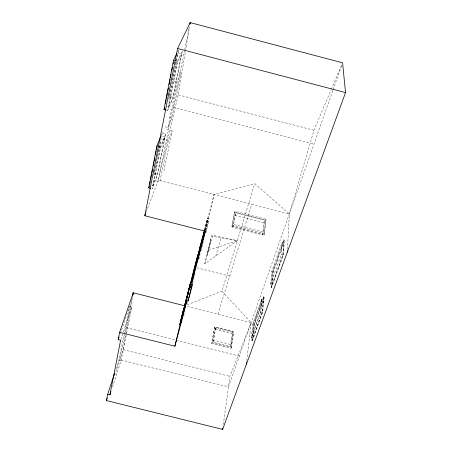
<?xml version="1.0" encoding="UTF-8"?>
<svg xmlns="http://www.w3.org/2000/svg" width="452" height="452" viewBox="0 0 452 452"><rect width="100%" height="100%" fill="white"/><g stroke="black" fill="none" stroke-linecap="round" stroke-linejoin="round"><path stroke-width="0.34" stroke-dasharray="2.26 1.69" d="M287.449 249.414L289.37 213.937L313.942 130.272L331.011 90.055M271.053 287.438L282.918 254.566L283.85 239.769L284.393 239.905L283.483 254.708L271.595 287.574L271.053 287.438L272.302 272.206L283.85 239.769M282.946 255.12L283.715 242.82L282.088 242.402L271.708 271.624L270.658 284.24L272.279 284.653L282.946 255.12L281.268 254.691L282.088 242.402M271.595 287.574L272.827 272.341L284.393 239.905M272.279 284.653L273.285 272.031L283.715 242.82M251.77 340.904L262.2 311.999L263.674 296.405L264.183 296.535L262.725 312.134L252.278 341.028L251.77 340.904L253.482 325.033L263.674 296.405M261.883 298.981L260.629 311.852L251.329 337.757L252.95 338.164L262.301 312.276L263.516 299.393L261.883 298.981L252.758 324.683L251.431 337.78L260.736 311.88L261.985 299.004L252.86 324.705M252.95 338.164L254.34 325.078L263.516 299.393M264.188 234.69L266.025 219.243L234.724 211.203L231.904 226.412L264.188 234.69L266.025 219.243M263.465 232.147L264.753 220.203L235.639 212.728L232.757 227.249L262.561 234.887L263.465 232.147L233.577 224.486L235.639 212.728M252.278 341.028L253.973 325.157L264.183 296.535M262.561 234.887L263.872 222.904L264.753 220.203M246.826 360.707L251.126 322.575L221.943 291.241L254.713 183.631L289.37 213.937L158.256 180.195L146.301 211.79M223.305 424.518L229.938 376.38L251.126 322.575L186.653 306.286M231.328 347.605L233.565 331.864L214.666 327.101L211.677 343.424L231.091 348.306L231.328 347.605L211.898 342.718L214.666 327.101M231.034 344.599L232.904 331.531L215.819 327.225L212.881 342.311L230.322 346.701L231.034 344.599L213.542 340.198L215.819 327.225M231.091 348.306L233.565 331.864M230.322 346.701L232.209 333.621L232.904 331.531M184.614 50.172L158.256 180.195L178.229 94.863L189.512 26.77M114.588 375.793L123.17 349.65L125.752 335.09M125.876 334.395L132.396 297.648M231.904 226.412L234.724 211.203M154.279 172.483L157.522 156.019M157.652 155.33L160.765 139.555M169.455 95.434L177.851 52.794L181.608 53.782L172.924 97.061L168.596 107.135L167.359 106.813M153.708 175.286L162.325 132.831L165.794 133.73L157.528 174.873L152.154 188.829L160.477 146.821L165.794 133.73M168.466 99.287L169.308 97.378L178.743 49.511L177.828 51.421M166.46 110.118L167.703 110.441L177.433 61.348L182.196 51.132M151.9 185.23L153.042 185.523L160.511 147.883L164.907 137.024L161.437 136.125M168.596 107.135L177.37 62.896L181.608 53.782M115.921 369.256L118.966 360.024L124.006 334.706M124.142 334.022L129.673 306.224L131.939 306.795L126.328 334.57M132.029 298.941L119.859 359.724L228.492 386.878L332.808 90.564M153.042 185.523L157.482 174.026L164.907 137.024M167.703 110.441L172.89 98.316L182.359 51.178M165.02 126.729L167.918 127.481L177.105 81.948L181.02 72.987L178.077 72.213M112.48 386.952L121.079 360.555L126.187 335.254M184.755 49.483L189.365 26.736M167.918 127.481L171.924 117.639L181.02 72.987M166.573 129.509L172.144 130.956L168.2 141.041L159.867 181.744L154.369 180.331M163.873 170.997L172.144 130.956M205.846 233.006L208.592 221.203L206.948 220.779L204.779 229.955M192.625 283.969L195.021 273.776M205.214 230.865L208.219 218.062L207.671 217.92L204.434 230.136M205.66 230.588L214.084 194.563L254.713 183.631M192.202 283.585L192.518 282.246M204.807 230.045L207.671 217.92M204.784 263.81L211.807 235.164L237.351 240.65L204.784 263.81L212.35 236.334L211.807 235.164M204.683 230.04L214.084 194.563M204.976 230.277L208.219 218.062M206.044 230.74L208.592 221.203M183.602 316.276L184.309 313.626M186.97 303.682L187.501 301.693M198.846 259.216L200.1 254.51M201.18 250.481L203.513 241.747M215.779 255.985L220.966 237.82M232.757 227.249L233.577 224.486M217.915 314.185L251.787 204.264M211.677 343.424L211.898 342.718M212.881 342.311L213.542 340.198M120.837 339.621L131.939 306.795M120.238 333.774L129.673 306.224M333.039 89.903L341.881 64.794M270.658 284.24L281.268 254.691M161.55 134.702L162.325 132.831M331.288 89.406L341.752 64.755M187.235 304.75L221.943 291.241M208.508 250.284L237.351 240.65L212.35 236.334M123.17 349.65L229.938 376.38M118.966 360.024L121.079 360.555M214.451 327.802L233.334 332.559M215.163 329.322L232.209 333.621M126.283 327.638L239.345 356.046M262.2 311.999L262.725 312.134M260.629 311.852L262.301 312.276M252.758 324.683L254.34 325.078M253.482 325.033L253.973 325.157M282.918 254.566L283.483 254.708M271.708 271.624L273.285 272.031M272.302 272.206L272.827 272.341M196.891 267.765L230.661 276.353M154.143 173.167L157.482 174.026M154.205 174.02L157.528 174.873M234.458 212.112L265.725 220.147M234.842 215.451L263.872 222.904M232.175 225.492L264.488 233.774M162.471 139.555L168.2 141.041M159.279 146.516L160.477 146.821M159.324 147.572L160.511 147.883M178.229 94.863L313.942 130.272M169.319 96.123L172.924 97.061M169.308 97.378L172.89 98.316M173.014 107.39L313.965 144.086M169.105 116.904L171.924 117.639M176.133 61.009L177.433 61.348M174.144 62.048L177.37 62.896M174.077 81.157L177.105 81.948M210.852 239.543L207.039 255.097L211.112 240.283L210.852 239.543"/><path stroke-width="0.68" d="M287.302 252.193L287.376 250.803M246.436 364.176L246.673 362.092M114.616 373.216L107.661 394.313L106.457 400.568L222.638 429.4L222.83 428.004M189.976 23.99L190.207 22.6L342.576 62.811L345.543 92.587L222.638 429.4M132.888 294.873L133.261 292.794L184.619 305.767M107.661 394.313L109.904 394.873L120.616 340.277L118.215 339.678L119.627 332.344L133.261 292.794L132.577 296.207M150.437 188.388L148.714 187.947L156.889 145.894L160.771 136.566M165.844 109.955L163.98 109.469L173.534 60.325L176.907 53.325M149.606 184.642L150.273 181.218M150.539 179.845L151.606 174.365M151.872 172.992L152.539 169.568M153.205 166.144L153.872 162.714M154.143 161.347L154.81 157.917M155.477 154.494L156.143 151.07M156.409 149.697L156.94 146.957M165.415 103.401L166.093 99.943M166.359 98.559L167.438 93.022M167.709 91.637L168.381 88.18M169.054 84.716L170.133 79.179M170.398 77.795L171.071 74.337M171.749 70.874L172.421 67.416M173.093 63.958L173.365 62.574M198.405 254.962L197.88 254.826L191.467 281.754L192.021 281.895L205.496 231.266L144.809 215.74L177.591 48.46L190.207 22.6L189.925 23.979M200.083 246.685L196.479 261.68L197.021 261.821L205.214 230.865M192.021 281.895L198.247 255.634M197.021 261.821L200.163 248.566M204.157 232.577L204.626 230.61M119.627 332.344L174.89 346.215L186.371 303.106L185.828 302.97L186.461 300.603L188.088 301.015L192.043 284.251M196.479 261.68L204.649 230.718M190.394 284.489L190.264 285.026L190.693 285.133L190.817 284.596L190.394 284.489L189.67 287.263L191.264 287.67L191.388 287.133L189.8 286.726M191.558 286.495L191.433 287.031L190.264 286.732L190.394 286.195L191.558 286.495L191.264 287.67M188.173 294.642L188.648 292.664M188.088 301.015L192.467 284.647L190.806 284.229L196.801 259.098M180.484 321.858L183.552 309.14M174.89 346.215L182.806 313.309M183.133 311.936L184.122 307.823M190.687 284.116L190.179 283.986L179.772 324.672L180.28 324.802L183.009 313.422M186.467 299.309L189.467 286.783M179.772 324.672L190.179 283.986M185.828 302.97L192.552 275.144M197.88 254.826L192.388 275.584L192.897 275.714M199.942 247.103L204.253 230.814M184.8 305.089L204.502 230.723M195.111 267.386L196.665 261.522M201.377 243.848L201.914 241.809M190.806 284.229L191.467 281.754M190.264 286.732L190.817 284.596M180.28 324.802L186.896 299.919M109.904 394.873L110.977 391.573M106.457 400.568L107.333 397.89M118.215 339.678L119.113 337.051M144.809 215.74L145.804 213.107M148.714 187.947L149.465 186.049M163.98 109.469L164.822 107.559M186.552 299.111L187.077 299.247M183.478 309.287L183.975 309.411M204.332 232.068L204.897 232.215M195.1 265.33L195.62 265.46M156.889 145.894L158.686 146.358M177.591 48.46L345.543 92.587M173.534 60.325L175.483 60.839"/></g></svg>
